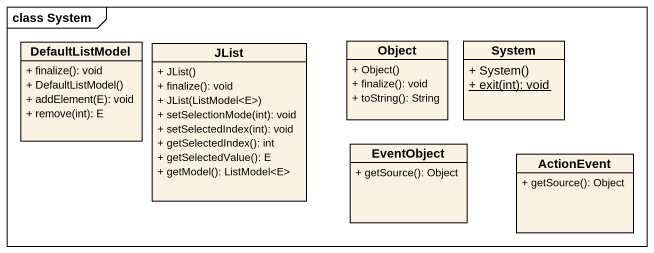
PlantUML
@startuml
mainframe class System
hide circle
hide empty members
skinparam classAttributeIconSize 0
class DefaultListModel {
  + finalize(): void
  + DefaultListModel()
  + addElement(E): void
  + remove(int): E
}
class JList {
  + JList()
  + finalize(): void
  + JList(ListModel<E>)
  + setSelectionMode(int): void
  + setSelectedIndex(int): void
  + getSelectedIndex(): int
  + getSelectedValue(): E
  + getModel(): ListModel<E>
}
class "Object" as Object_ {
  + Object()
  + finalize(): void
  + toString(): String
}
class System {
  + System()
  {static} + exit(int): void
}
class EventObject {
  + getSource(): Object
}
class ActionEvent {
  + getSource(): Object
}
@enduml
